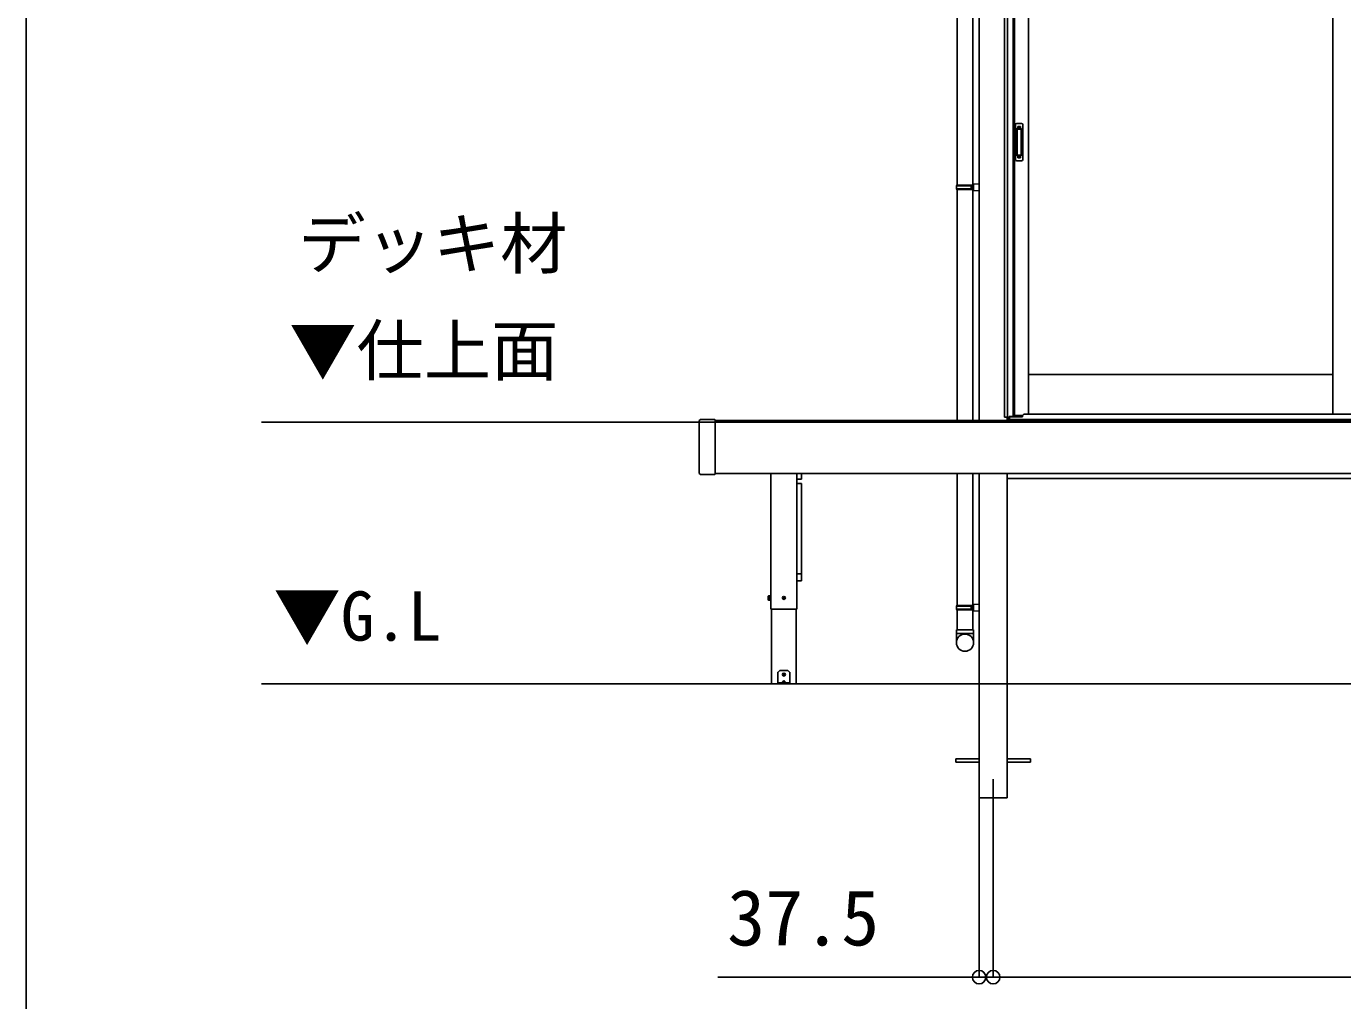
# Model space of a CAD drawing. Units: millimetres, scale not verified. Extents: x -10500 to 10500, y -15600 to 15524.
# Drawn here: x -10500 to -6978, y -11358 to -8751 of the extents above; entities that cross this region are included whole.
import ezdxf
from ezdxf.enums import TextEntityAlignment as Align

# ---------------------------------------------------------------- set-up
doc = ezdxf.new("R2010")
doc.units = ezdxf.units.MM
doc.header["$LTSCALE"] = 80
for name, color, linetype in [('0-2_USER1', 3, 'Continuous'), ('0-3_YKK_12', 2, 'Continuous'), ('0-5_YKK_A1', 4, 'Continuous'), ('0-6_YKK_D', 6, 'Continuous'), ('0-7_YKK_ZWAK', 7, 'Continuous')]:
    doc.layers.add(name, color=color, linetype=linetype)
doc.styles.add('ＭＳ ゴシック', font='')
doc.styles.get('ＭＳ ゴシック').set_extended_font_data('MS Gothic')

msp = doc.modelspace()

# ---------------------------------------------------------------- linework, layer by layer
at = {"layer": '0-3_YKK_12'}
msp.add_line((-7913, -10765.5), (-7913, -10865.5), dxfattribs=at)
at = {"layer": '0-5_YKK_A1'}
for p, q in [((-7950.5, -7850.97), (-7950.5, -9805.5)), ((-7883, -7843.05), (-7883, -9796.5)), ((-7874.2, -7842.28), (-7874.2, -9796.5)), ((-7859, -7853.5), (-7859, -9795)), ((-7855.8, -7853.5), (-7855.8, -9792.5)), ((-7818, -7853.5), (-7818, -9789)), ((-7004.25, -7853.5), (-7004.25, -9789)), ((-8009.5, -8062.5), (-8009.5, -9175.5)), ((-7967.5, -8062.5), (-7967.5, -9805.5)), ((-7852.99, -9013.5), (-7852.99, -9107.5)), ((-7849.99, -9010.5), (-7836.99, -9010.5)), ((-7833.99, -9013.5), (-7833.99, -9107.5)), ((-7849.19, -9024.5), (-7849.19, -9096.5)), ((-7849.1, -9024.05), (-7848.91, -9025.91)), ((-7848.91, -9026.91), (-7848.91, -9094.09)), ((-7838.8, -9023.5), (-7848.2, -9023.5)), ((-7839.16, -9025.91), (-7847.91, -9025.91)), ((-7839.99, -9018.5), (-7846.99, -9018.5)), ((-7846.99, -9018.51), (-7846.99, -9023)), ((-7839.99, -9020.91), (-7846.99, -9020.91)), ((-7839.99, -9021.41), (-7846.99, -9021.41)), ((-7839.99, -9018.51), (-7839.99, -9023)), ((-7838.17, -9025.91), (-7837.93, -9024.01)), ((-7838.17, -9026.91), (-7838.17, -9094.09)), ((-7837.79, -9024.5), (-7837.79, -9096.5)), ((-7849.99, -9110.5), (-7836.99, -9110.5)), ((-7849.1, -9096.95), (-7848.91, -9095.09)), ((-7838.8, -9097.5), (-7848.2, -9097.5)), ((-7839.16, -9095.09), (-7847.91, -9095.09)), ((-7846.99, -9102.49), (-7846.99, -9098)), ((-7839.99, -9099.59), (-7846.99, -9099.59)), ((-7839.99, -9100.09), (-7846.99, -9100.09)), ((-7839.99, -9102.5), (-7846.99, -9102.5)), ((-7839.99, -9102.49), (-7839.99, -9098)), ((-7837.93, -9096.99), (-7838.17, -9095.09)), ((-8011.5, -9177.5), (-8010.5, -9175.5)), ((-8011.5, -9177.5), (-7967.5, -9177.5)), ((-8011.5, -9185.5), (-8011.5, -9177.5)), ((-8011.5, -9185.5), (-7967.5, -9185.5)), ((-8011.5, -9185.5), (-8010.5, -9187.5)), ((-8010.5, -9175.5), (-7965.5, -9175.5)), ((-8010.5, -9187.5), (-7965.5, -9187.5)), ((-8009.5, -9187.5), (-8009.5, -9805.5)), ((-7971.98, -9185.5), (-7972.41, -9187.5)), ((-7967.5, -9173), (-7950.5, -9172.5)), ((-7967.5, -9173), (-7967.5, -9175)), ((-7967.5, -9175.5), (-7967.5, -9187.5)), ((-7967.5, -9188), (-7965.5, -9188)), ((-7967.5, -9188), (-7967.5, -9190)), ((-7967.5, -9190), (-7950.5, -9190.5)), ((-7950.5, -9190.5), (-7950.5, -9172.5)), ((-7004.25, -9682.5), (-7818, -9682.5)), ((284.76, -9810.5), (-9871.02, -9810.5)), ((-8700, -9946.59), (-8700, -9806.41)), ((-8699.61, -9805.61), (-8699.71, -9805.71)), ((-8699.61, -9805.61), (-8697.39, -9803.39)), ((-8697.29, -9803.29), (-8697.39, -9803.39)), ((-8696.59, -9803), (-8658, -9803)), ((-8657, -9804), (-8657, -9806.41)), ((-6488, -9805.5), (-8657, -9805.5)), ((-7875.5, -9796.5), (-7875.5, -9805.5)), ((-4311, -9802.5), (-7875, -9802.5)), ((-7875, -9805.5), (-7875, -9802.5)), ((-7870, -9802.5), (-7871, -9802.5)), ((-7859, -9795), (-7870, -9795)), ((-7870, -9802.5), (-7870, -9795)), ((-7869.5, -9802.5), (-7869.5, -9795)), ((-7869.5, -9795.5), (-7834.5, -9795.5)), ((-7869.5, -9802.5), (-4316.5, -9802.5)), ((-7859, -9792.5), (-7834.27, -9792.5)), ((-7834.5, -9795.5), (-7834.5, -9794)), ((-8699.71, -9947.29), (-8699.61, -9947.39)), ((-8697.39, -9949.61), (-8699.61, -9947.39)), ((-8697.39, -9949.61), (-8697.29, -9949.71)), ((-8658, -9950), (-8696.59, -9950)), ((-6488, -9947.5), (-8657, -9947.5)), ((-8508.08, -9947.5), (-8508.08, -10310.5)), ((-8508, -9947.5), (-8508, -10310.5)), ((-8438, -9947.5), (-8438, -10310.5)), ((-8438, -9947.5), (-8438, -10310.5)), ((-8437.92, -9947.5), (-8437.92, -10310.5)), ((-8437.2, -9962.7), (-8426.8, -9962.7)), ((-8425.8, -9961.7), (-8425.8, -9947.5)), ((-8009.5, -9947.5), (-8009.5, -10300.5)), ((-7967.5, -9947.5), (-7967.5, -10365.5)), ((-7875.5, -9960.5), (-4310.5, -9960.5)), ((-8426.8, -9973.84), (-8437.2, -9973.84)), ((-8426.8, -9974.09), (-8437.2, -9974.09)), ((-8427, -9974.46), (-8437, -9974.46)), ((-8426, -10216.08), (-8426, -9975.38)), ((-8425.8, -9974.84), (-8425.8, -9991.99)), ((-8437.2, -10215.71), (-8426.8, -10215.71)), ((-8437.2, -10234.79), (-8426.8, -10234.79)), ((-8425.8, -10216.64), (-8425.8, -10216.77)), ((-8425.8, -10216.77), (-8425.8, -10217.3)), ((-8425.8, -10217.3), (-8425.8, -10219.86)), ((-8425.8, -10219.86), (-8425.8, -10231.55)), ((-8514.8, -10275.5), (-8514.35, -10274.73)), ((-8514.8, -10275.5), (-8514.8, -10285.5)), ((-8514.35, -10274.73), (-8510.8, -10274.73)), ((-8514.35, -10277.61), (-8510.8, -10277.61)), ((-8514.35, -10283.39), (-8510.8, -10283.39)), ((-8510.8, -10274.73), (-8510.8, -10286.27)), ((-8509.6, -10274.25), (-8508, -10274.25)), ((-8475.24, -10280), (-8474.14, -10279.98)), ((-8475.24, -10281), (-8474.14, -10281.02)), ((-8474.14, -10279.98), (-8473.62, -10279.88)), ((-8474.14, -10281.02), (-8473.62, -10281.12)), ((-8473.52, -10279.36), (-8473.62, -10279.88)), ((-8473.52, -10281.64), (-8473.62, -10281.12)), ((-8473.5, -10278.26), (-8473.52, -10279.36)), ((-8473.5, -10282.74), (-8473.52, -10281.64)), ((-8472.5, -10278.26), (-8472.48, -10279.36)), ((-8472.5, -10282.74), (-8472.48, -10281.64)), ((-8472.48, -10279.36), (-8472.38, -10279.88)), ((-8472.48, -10281.64), (-8472.38, -10281.12)), ((-8471.86, -10279.98), (-8472.38, -10279.88)), ((-8471.86, -10281.02), (-8472.38, -10281.12)), ((-8470.76, -10280), (-8471.86, -10279.98)), ((-8470.76, -10281), (-8471.86, -10281.02)), ((-8437.92, -10310.5), (-8508.08, -10310.5)), ((-8505.65, -10310.5), (-8505.65, -10510.5)), ((-8440.35, -10310.5), (-8440.35, -10510.5)), ((-8011.5, -10302.5), (-8010.5, -10300.5)), ((-8011.5, -10302.5), (-7967.5, -10302.5)), ((-8011.5, -10310.5), (-8011.5, -10302.5)), ((-8011.5, -10310.5), (-7967.5, -10310.5)), ((-8011.5, -10310.5), (-8010.5, -10312.5)), ((-8010.5, -10300.5), (-7965.5, -10300.5)), ((-8010.5, -10312.5), (-7965.5, -10312.5)), ((-8009.5, -10312.5), (-8009.5, -10365.5)), ((-7971.98, -10310.5), (-7972.41, -10312.5)), ((-7967.5, -10298), (-7950.5, -10297.5)), ((-7967.5, -10298), (-7967.5, -10300)), ((-7967.5, -10300.5), (-7967.5, -10312.5)), ((-7967.5, -10313), (-7965.5, -10313)), ((-7967.5, -10313), (-7967.5, -10315)), ((-7967.5, -10315), (-7950.5, -10315.5)), ((-7950.5, -10315.5), (-7950.5, -10297.5)), ((-7965.5, -10365.5), (-8011.5, -10365.5)), ((-8011.5, -10365.5), (-8011.5, -10400.16)), ((-8011.5, -10375.5), (-7965.5, -10375.5)), ((-8009.5, -10365.5), (-7967.5, -10365.5)), ((-7965.5, -10365.5), (-7965.5, -10400.16)), ((-8489, -10507.5), (-8489, -10480.33)), ((-8484, -10474.5), (-8488.41, -10478.91)), ((-8462, -10474.5), (-8484, -10474.5)), ((-8475.24, -10485), (-8474.14, -10484.98)), ((-8475.24, -10486), (-8474.14, -10486.02)), ((-8474.14, -10484.98), (-8473.62, -10484.88)), ((-8474.14, -10486.02), (-8473.62, -10486.12)), ((-8473.52, -10484.36), (-8473.62, -10484.88)), ((-8473.52, -10486.64), (-8473.62, -10486.12)), ((-8473.5, -10483.26), (-8473.52, -10484.36)), ((-8473.5, -10487.74), (-8473.52, -10486.64)), ((-8472.5, -10483.26), (-8472.48, -10484.36)), ((-8472.5, -10487.74), (-8472.48, -10486.64)), ((-8472.48, -10484.36), (-8472.38, -10484.88)), ((-8472.48, -10486.64), (-8472.38, -10486.12)), ((-8471.86, -10484.98), (-8472.38, -10484.88)), ((-8471.86, -10486.02), (-8472.38, -10486.12)), ((-8470.76, -10485), (-8471.86, -10484.98)), ((-8470.76, -10486), (-8471.86, -10486.02)), ((-8457.59, -10478.91), (-8462, -10474.5)), ((-8457, -10507.5), (-8457, -10480.33)), ((284.76, -10510.5), (-9871.02, -10510.5)), ((-8440.35, -10510.5), (-8505.65, -10510.5)), ((-8489, -10508), (-8489, -10507.5)), ((-8489, -10510.5), (-8489, -10508)), ((-8489, -10508), (-8488.41, -10508)), ((-8488.41, -10510.5), (-8489, -10510.5)), ((-8488.41, -10508), (-8484, -10508)), ((-8462, -10508), (-8484, -10508)), ((-8462, -10510.5), (-8484, -10510.5)), ((-8474.44, -10503.04), (-8478.9, -10507.5)), ((-8477, -10507.08), (-8477, -10507.5)), ((-8477, -10507.5), (-8469, -10507.5)), ((-8476.5, -10508), (-8469.5, -10508)), ((-8467.1, -10507.5), (-8471.56, -10503.04)), ((-8469, -10507.08), (-8469, -10507.5)), ((-8462, -10510.5), (-8462, -10508)), ((-8462, -10508), (-8457.59, -10508)), ((-8457.59, -10510.5), (-8462, -10510.5)), ((-8457.59, -10508), (-8457, -10508)), ((-8457, -10507.5), (-8457, -10508)), ((-7950.5, -10711), (-8013, -10711)), ((-8013, -10711), (-8013, -10720)), ((-7950.5, -10720), (-8013, -10720)), ((-7875.5, -10711), (-7813, -10711)), ((-7875.5, -10720), (-7813, -10720)), ((-7813, -10711), (-7813, -10720)), ((-7950.5, -10815.5), (-7875.5, -10815.5))]:
    msp.add_line(p, q, dxfattribs=at)
for points in [[(-7971.98, -9185.5), (-7971.98, -9177.5), (-7972.41, -9175.5)], [(-7967.5, -9175), (-7965.5, -9175), (-7965.5, -9188)], [(-7829.5, -9789), (-6959.25, -9789), (-4356.5, -9789)], [(-8657, -9806.41), (-8657, -9946.59), (-8657, -9949)], [(-7871.1, -9802.5), (-7871.1, -9796.5), (-7883, -9796.5)], [(-7950.5, -10815.5), (-7950.5, -10510.5), (-7950.5, -9947.5)], [(-7875.5, -10815.5), (-7875.5, -10510.5), (-7875.5, -9947.5)], [(-8425.8, -10231.55), (-8425.8, -10233.6), (-8425.8, -10233.79)], [(-8508, -10286.75), (-8509.6, -10286.75), (-8509.6, -10274.25)], [(-8514.8, -10285.5), (-8514.35, -10286.27), (-8510.8, -10286.27)], [(-7971.98, -10310.5), (-7971.98, -10302.5), (-7972.41, -10300.5)], [(-7967.5, -10300), (-7965.5, -10300), (-7965.5, -10313)], [(-8484, -10508), (-8484, -10510.5), (-8488.41, -10510.5)], [(-8457, -10508), (-8457, -10510.5), (-8457.59, -10510.5)]]:
    msp.add_lwpolyline(points, dxfattribs=at)
msp.add_lwpolyline([(-8510.8, -10274.75), (-8509.6, -10274.75), (-8509.6, -10286.25), (-8510.8, -10286.25)], close=True, dxfattribs=at)
for centre, radius in [((-8473, -10280.5), 4), ((-8470.88, -10282.62), 0.3), ((-7988.41, -10400.16), 22.91), ((-8473, -10485.5), 4), ((-8470.88, -10487.62), 0.3)]:
    msp.add_circle(centre, radius, dxfattribs=at)
for centre, radius, start, end in [((-7849.99, -9013.5), 3, 90, 180), ((-7836.99, -9013.5), 3, 0, 90), ((-7848.19, -9024.5), 1, 90, 180), ((-7847.91, -9026.91), 1, 90, 180), ((-7839.17, -9026.91), 1, 0, 90), ((-7838.8, -9024.5), 1, 0, 90), ((-7849.99, -9107.5), 3, 180, 270), ((-7848.19, -9096.5), 1, 180, 270), ((-7847.91, -9094.09), 1, 180, 270), ((-7839.17, -9094.09), 1, 270, 0), ((-7838.8, -9096.5), 1, 270, 0), ((-7836.99, -9107.5), 3, 270, 0), ((-7829.5, -9794), 5, 90, 180), ((-8699, -9806.41), 1, 135, 180), ((-8696.59, -9804), 1, 90, 135), ((-8658, -9804), 1, 0, 90), ((-8699, -9946.59), 1, 180, 225), ((-8696.59, -9949), 1, 225, 270), ((-8658, -9949), 1, 270, 0), ((-8437.2, -9961.7), 1, 223.92867, 270), ((-8426.8, -9961.7), 1, 270, 0), ((-8437.2, -9974.84), 1, 90, 136.07133), ((-8437.21, -9975.11), 1.03, 89.33234, 133.67747), ((-8437.04, -9975.42), 0.964, 87.79679, 156.39643), ((-8426.96, -9975.42), 0.964, 2.3873, 92.20321), ((-8426.8, -9974.84), 1, 0, 90), ((-8426.76, -9975.05), 0.964, 2.3873, 92.20321), ((-8426.68, -9991.99), 0.881, 320.61871, 359.66491), ((-8437.24, -10216.68), 0.964, 87.79679, 135.1392), ((-8437.2, -10233.79), 1, 223.92867, 270), ((-8426.76, -10216.68), 0.964, 2.3873, 92.20321), ((-8426.8, -10233.79), 1, 270, 0), ((-8512.24, -10276.17), 2.56, 145.61708, 214.38292), ((-8505.25, -10280.5), 9.55, 162.41276, 197.58724), ((-8512.24, -10284.83), 2.56, 145.61708, 214.38292), ((-8473, -10280.5), 2.3, 167.44414, 192.55586), ((-8473, -10280.5), 2.3, 77.44414, 102.55586), ((-8473, -10280.5), 2.3, 257.44414, 282.55586), ((-8473, -10280.5), 2.3, 347.44414, 12.55586), ((-8487, -10480.33), 2, 135, 180), ((-8473, -10485.5), 2.3, 167.44414, 192.55586), ((-8473, -10485.5), 2.3, 77.44414, 102.55586), ((-8473, -10485.5), 2.3, 257.44414, 282.55586), ((-8473, -10485.5), 2.3, 347.44414, 12.55586), ((-8459, -10480.33), 2, 0, 45), ((-8476, -10507.08), 1, 126.03188, 180), ((-8476.5, -10507.5), 0.5, 180, 270), ((-8473, -10511.2), 6.1, 53.96812, 126.03188), ((-8469.5, -10507.5), 0.5, 270, 0), ((-8470, -10507.08), 1, 0, 53.96812)]:
    msp.add_arc(centre, radius, start, end, dxfattribs=at)
for centre, major_axis, ratio, start_param, end_param in [((-8478.4, -10507.5), (0.688, 0.425), 0.381966, 2.1243707, 3.695167), ((-8473, -10505.93), (0, -3.54), 0.707107, 2.5261129, 3.7570724), ((-8467.6, -10507.5), (0.688, -0.425), 0.381966, 5.7296109, 7.3004073)]:
    msp.add_ellipse(centre, major_axis=major_axis, ratio=ratio, start_param=start_param, end_param=end_param, dxfattribs=at)
at = {"layer": '0-6_YKK_D'}
for p, q in [((-7950.5, -10816.5), (-7950.5, -11296.5)), ((-7913, -10866.5), (-7913, -11296.5)), ((-7913, -10866.5), (-7913, -11296.5)), ((-7950.5, -11295.5), (-8649.73, -11295.5)), ((-7913, -11295.5), (-7950.5, -11295.5)), ((-7913, -11295.5), (-4273, -11295.5)), ((-7913, -11295.5), (-7841, -11295.5))]:
    msp.add_line(p, q, dxfattribs=at)
for centre in [(-7950.5, -11295.5), (-7913, -11295.5), (-7913, -11295.5)]:
    msp.add_circle(centre, 18, dxfattribs=at)
at = {"layer": '0-7_YKK_ZWAK'}
msp.add_line((-10500, 14999.5), (-10500, -15600.5), dxfattribs=at)

# ---------------------------------------------------------------- texts
at = {"layer": '0-2_USER1', "style": 'ＭＳ ゴシック'}
for s, p in [('デッキ材', (-9772.12, -9437.7)), ('▼仕上面', (-9796.68, -9724.1)), ('▼G.L', (-9838.78, -10434.43))]:
    msp.add_text(s, height=132, dxfattribs=at).set_placement(p, align=Align.BOTTOM_LEFT)
at = {"layer": '0-6_YKK_D', "style": 'ＭＳ ゴシック'}
msp.add_text('37.5', height=149.6, dxfattribs=at).set_placement((-8624.79, -11255.5), align=Align.BOTTOM_LEFT)

doc.saveas('drawing.dxf')
